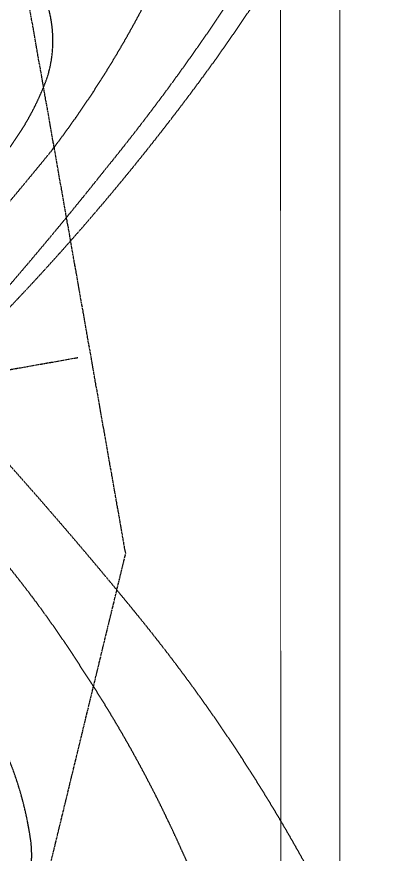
# Model space of a CAD drawing. Header units: millimetres. Extents: x 26027 to 581921, y 7230 to 233891.
# Drawn here: x 455433 to 456567, y 143731 to 146326 of the extents above; entities that cross this region are included whole.
import ezdxf

# ---------------------------------------------------------------- set-up
doc = ezdxf.new("R2010")
doc.units = ezdxf.units.MM
doc.header["$LTSCALE"] = 5
for name, pattern in [('AXES2', [1.125, 0.75, -0.125, 0.125, -0.125]), ('CACHE', [0.375, 0.25, -0.125]), ('FANTOME', [2.5, 1.25, -0.25, 0.25, -0.25, 0.25, -0.25])]:
    doc.linetypes.add(name, pattern=pattern)
doc.layers.add('E-POWR', color=7, linetype='Continuous', lineweight=9, true_color=0x4e7e3e)
for name, color, linetype in [('GE-CLEARANCE', 83, 'FANTOME'), ('GE-EQUIPMENT_INSERTION', 140, 'Continuous'), ('GE-MAIN_AXIS', 83, 'AXES2'), ('GE-MM-SCATTER_LINES', 222, 'CACHE')]:
    doc.layers.add(name, color=color, linetype=linetype)
doc.layers.add('Walls', color=32, linetype='Continuous', lineweight=5)

# ---------------------------------------------------------------- blocks, each defined once
blk = doc.blocks.new('GE-EUR02909')
at = {"layer": 'GE-CLEARANCE'}
blk.add_lwpolyline([(-367, 1538), (-1025, 1538), (-1425, 624), (-1425, -3055.6), (-500, -4055.6), (500, -4055.6), (1425, -3055.6), (1425, -883.2), (1935.1, -384), (1935.1, 624), (1025, 1538), (367, 1538)], dxfattribs=at)
at = {"layer": 'GE-MAIN_AXIS'}
blk.add_line((1383.9, 0), (-1383.9, 0), dxfattribs=at)
blk = doc.blocks.new('GE-EUR02460')
at = {"layer": 'GE-MM-SCATTER_LINES'}
for points in [[(-2657.8, -1614.2, -0.03216), (-1967.8, -837.7, -0.045456), (-931.8, 0, -0.017391), (-1419.6, 803.5, -0.062199), (-1906.1, 1991.6, -0.077787), (-1968.8, 2530.9, -0.097279)], [(-1466.8, 1888.6, 0.088425), (-1436.2, 1557.8, 0.041082), (-1231.5, 957, 0.040906), (-971.9, 450.3, 0.047008), (-626.7, 0, -0.002807), (-759.6, -108.2, 0.012361), (-1413.7, -644.2, 0.041749), (-1766.4, -1026.9, 0.085647), (-1925.7, -1345.5, 0.077165), (-1943.4, -1646.5, 0.130435), (-1805.3, -1934.6, 0.086237), (-1469.6, -2176.1, 0.063967), (-827.9, -2352.9, 0.036307), (-0.1, -2409.2, 0.036307), (827.7, -2352.9, 0.063967)], [(1218.9, -1448.6, -0.095966), (697.5, -1659.9, -0.054285), (-0.1, -1734.2, -0.054285), (-697.7, -1659.9, -0.095966), (-1219, -1448.6, -0.079904), (-1405.4, -1279.1, -0.183233), (-1481.7, -1091.7, -0.148539), (-1442.2, -872.4, -0.09937), (-1219.3, -618.8, -0.031823), (-892.7, -393.8, 0.002438), (-589, -183, 0.049751), (-386.9, 0, -0.117779), (-755.1, 569.2, -0.039275), (-939.2, 1115.7, -0.08037), (-980.1, 1454.5, -0.169962), (-883.4, 1681.2, -0.13336)], [(887.4, 0, -0.018319), (1569.1, -559.3, -0.025066), (2044, -1012.8, -0.032472), (2545.1, -1597.2, -0.070239), (2870.7, -2176.7, -0.121658), (2917.2, -2556.4, -0.150558), (2802.2, -2792.6, -0.136905), (2240.2, -3048.3, -0.042121), (1094, -3155.9, -0.012265), (-0.1, -3172.3, -0.012265), (-1094.1, -3155.9, -0.042121), (-2240.3, -3048.3, -0.136905), (-2802.4, -2792.6, -0.150558), (-2917.3, -2556.4, -0.121658), (-2870.9, -2176.7, -0.070239), (-2545.2, -1597.2, -0.032472), (-2044.1, -1012.8, -0.025066), (-1569.2, -559.3, -0.018319), (-887.5, 0)]]:
    blk.add_lwpolyline(points, format="xyb", dxfattribs=at)

msp = doc.modelspace()

# ---------------------------------------------------------------- linework, layer by layer
at = {"layer": 'Walls'}
msp.add_line((456435.8, 142305.3, 2.4), (456435.8, 148110.3, 2.4), dxfattribs=at)

# ---------------------------------------------------------------- block references
at = {"layer": 'GE-EQUIPMENT_INSERTION', "rotation": 189.9999999999999}
msp.add_blockref('GE-EUR02909', (454259.3, 145029.8), dxfattribs=at)

# ---------------------------------------------------------------- next in the draw order: block references
msp.add_blockref('GE-EUR02460', (454259.3, 145029.8), dxfattribs=at)

# ---------------------------------------------------------------- next in the draw order: linework, layer by layer
at = {"layer": 'E-POWR', "const_width": 3}
msp.add_lwpolyline([(452677.3, 150019.3), (455195.6, 150019.3), (456252.2, 150019.3), (456251.8, 147761), (456252.2, 142512), (462092.6, 142512), (462092.6, 142626.8), (462463.7, 142627)], dxfattribs=at)

doc.saveas('drawing.dxf')
